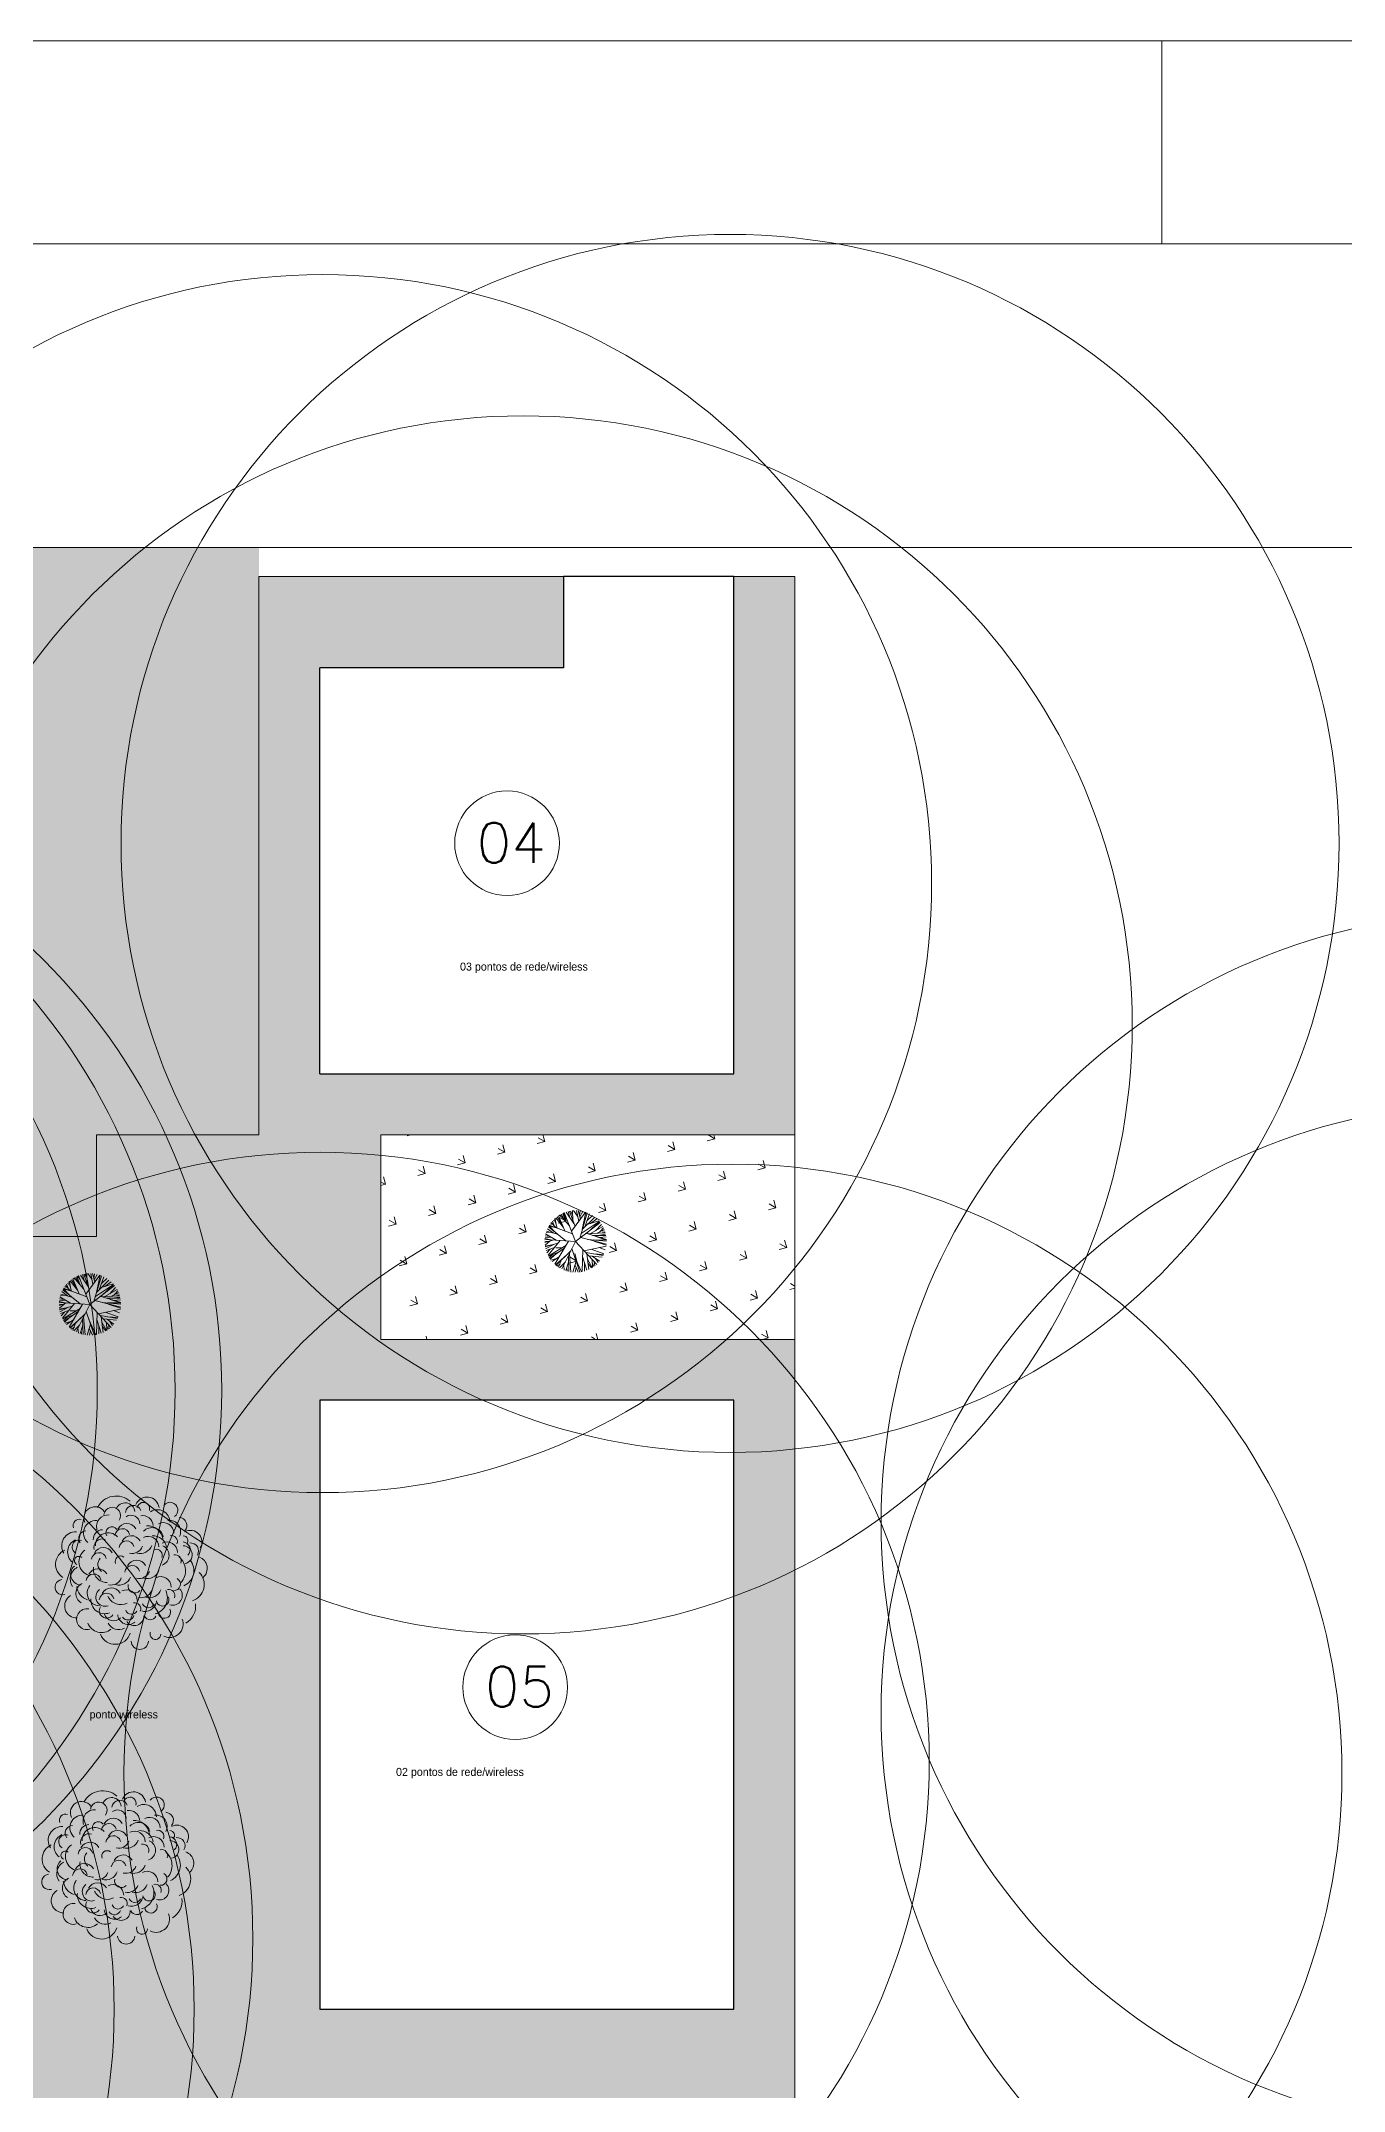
# Model space of a CAD drawing. Header units: millimetres. Extents: x 664 to 1534, y 1164 to 2765.
# Drawn here: x 788.6 to 820.7, y 1377.7 to 1428.2 of the extents above; entities that cross this region are included whole.
import ezdxf

# ---------------------------------------------------------------- set-up
doc = ezdxf.new("R2010")
doc.units = ezdxf.units.MM
doc.layers.get('0').update_dxf_attribs({"lineweight": 20})
for name, color, linetype, lineweight in [('Alambrado', 7, 'Continuous', 15), ('Barra', 9, 'Continuous', 9), ('Calçadas', 7, 'Continuous', 13), ('Cotas', 1, 'Continuous', 5), ('Jardim', 92, 'Continuous', 20), ('Linha', 6, 'Continuous', 20), ('Paredes', 5, 'Continuous', 25)]:
    doc.layers.add(name, color=color, linetype=linetype, lineweight=lineweight)
doc.styles.add('ROMANS', font='romans')
doc.linetypes.add('FENCELINE1', pattern='A,6.35,-2.54,[133,ltypeshp.shx,S=2.54,R=0,X=-2.54,Y=0],-2.54,25.4', length=36.83)

# ---------------------------------------------------------------- blocks, each defined once
blk = doc.blocks.new('TREEA')
for p, q in [((-0.098, 0.096), (-0.111, 0.104)), ((-0.091, 0.065), (-0.104, 0.111)), ((-0.096, 0.083), (-0.101, 0.114)), ((-0.061, 0.07), (-0.097, 0.117)), ((-0.066, 0.083), (-0.091, 0.122)), ((-0.053, 0.052), (-0.085, 0.126)), ((-0.07, 0.121), (-0.081, 0.129)), ((-0.031, 0.077), (-0.078, 0.131)), ((-0.057, 0.107), (-0.07, 0.135)), ((-0.048, 0.096), (-0.064, 0.138)), ((-0.049, 0.123), (-0.062, 0.139)), ((0, 0), (-0.057, 0.143)), ((-0.009, 0.088), (-0.046, 0.145)), ((-0.028, 0.118), (-0.037, 0.148)), ((-0.003, 0.073), (-0.03, 0.149)), ((-0.015, 0.132), (-0.025, 0.15)), ((-0.02, 0.05), (0.049, 0.144)), ((-0.014, 0.102), (-0.015, 0.152)), ((0.01, 0.124), (-0.011, 0.152)), ((0.015, 0.098), (0.005, 0.152)), ((0.024, 0.11), (0.012, 0.152)), ((0.019, 0.13), (0.022, 0.151)), ((0.02, 0.015), (0.057, 0.141)), ((0.021, 0.121), (0.036, 0.148)), ((0.033, 0.059), (0.05, 0.144)), ((0.033, 0.059), (0.094, 0.12)), ((0.045, 0.072), (0.069, 0.136)), ((0.057, 0.103), (0.083, 0.128)), ((0.057, 0.083), (0.114, 0.101)), ((0.074, 0.089), (0.104, 0.112)), ((-0.123, 0.008), (-0.152, 0.014)), ((0, 0), (-0.152, 0.01)), ((-0.113, 0.007), (-0.152, -0.005)), ((-0.136, 0), (-0.152, 0.002)), ((-0.121, 0.021), (-0.151, 0.018)), ((-0.126, 0.003), (-0.151, -0.019)), ((-0.127, 0.025), (-0.15, 0.027)), ((-0.096, 0.006), (-0.148, 0.038)), ((-0.127, 0.046), (-0.146, 0.044)), ((-0.089, 0.036), (-0.144, 0.051)), ((-0.111, 0.042), (-0.139, 0.063)), ((-0.076, 0.005), (-0.136, -0.068)), ((-0.048, 0.003), (-0.134, 0.072)), ((-0.103, 0.047), (-0.131, 0.077)), ((-0.131, 0.077), (-0.091, 0.065)), ((-0.015, 0.038), (-0.13, 0.08)), ((-0.112, 0.083), (-0.125, 0.087)), ((-0.098, 0.068), (-0.121, 0.093)), ((-0.106, 0.077), (-0.115, 0.1)), ((-0.036, 0.002), (-0.102, -0.113)), ((0, 0), (-0.068, -0.136)), ((0, 0), (0.121, 0.093)), ((0, 0), (0.105, -0.114)), ((0.025, 0.019), (0.152, -0.014)), ((0.027, 0.039), (0.116, 0.099)), ((0.048, 0.037), (0.146, 0.043)), ((0.057, 0.043), (0.117, 0.098)), ((0.06, 0.038), (0.152, 0.009)), ((0.061, 0.01), (0.152, 0.002)), ((0.074, 0.039), (0.134, 0.073)), ((0.085, 0.03), (0.149, 0.03)), ((0.087, 0.008), (0.152, 0.007)), ((0.09, 0.002), (0.151, -0.019)), ((0.098, 0.053), (0.127, 0.084)), ((0.1, 0.025), (0.152, 0.007)), ((0.106, 0.041), (0.141, 0.059)), ((0.109, 0.03), (0.148, 0.036)), ((0.118, 0.02), (0.151, 0.022)), ((0.12, 0.048), (0.137, 0.067)), ((0.129, 0.053), (0.144, 0.051)), ((0.131, 0.042), (0.145, 0.046)), ((-0.117, -0.017), (-0.151, -0.023)), ((-0.088, -0.009), (-0.15, -0.027)), ((-0.105, -0.014), (-0.148, -0.036)), ((-0.105, -0.03), (-0.146, -0.045)), ((-0.125, -0.038), (-0.142, -0.057)), ((-0.081, -0.051), (-0.134, -0.072)), ((-0.048, -0.02), (-0.133, -0.071)), ((-0.113, -0.064), (-0.131, -0.079)), ((-0.056, -0.033), (-0.127, -0.084)), ((-0.102, -0.066), (-0.125, -0.087)), ((-0.095, -0.084), (-0.122, -0.092)), ((-0.08, -0.075), (-0.116, -0.099)), ((-0.043, -0.066), (-0.099, -0.116)), ((-0.069, -0.032), (-0.097, -0.032)), ((-0.023, -0.047), (-0.097, -0.118)), ((-0.069, -0.09), (-0.084, -0.127)), ((-0.05, -0.101), (-0.079, -0.131)), ((-0.036, -0.072), (-0.034, -0.149)), ((-0.031, -0.062), (-0.023, -0.151)), ((-0.018, -0.035), (0.021, -0.151)), ((0.003, -0.097), (-0.014, -0.152)), ((-0.005, -0.074), (0.029, -0.15)), ((0.035, -0.039), (0.032, -0.149)), ((0.034, -0.074), (0.055, -0.142)), ((0.042, -0.046), (0.151, -0.023)), ((0.05, -0.055), (0.136, -0.069)), ((0.056, -0.061), (0.065, -0.138)), ((0.059, -0.087), (0.082, -0.129)), ((0.065, -0.071), (0.131, -0.077)), ((0.076, -0.038), (0.139, -0.062)), ((0.081, -0.072), (0.118, -0.097)), ((0.082, -0.09), (0.083, -0.128)), ((0.086, -0.061), (0.138, -0.065)), ((0.091, -0.1), (0.095, -0.12)), ((0.098, -0.084), (0.112, -0.104)), ((0.116, -0.03), (0.146, -0.042)), ((-0.077, -0.112), (-0.092, -0.122)), ((-0.059, -0.118), (-0.056, -0.142)), ((-0.035, -0.102), (-0.049, -0.144)), ((-0.043, -0.127), (-0.041, -0.147)), ((-0.003, -0.117), (0.013, -0.152)), ((0.002, -0.129), (-0.002, -0.152)), ((0.044, -0.106), (0.044, -0.146)), ((0.061, -0.108), (0.079, -0.131)), ((0.083, -0.107), (0.09, -0.123))]:
    blk.add_line(p, q)

msp = doc.modelspace()

# ---------------------------------------------------------------- hatches: boundary and pattern name
at = {"layer": 'Calçadas'}
h = msp.add_hatch(dxfattribs=at)
h.set_pattern_fill('AR-SAND', color=256, scale=0.02, angle=-90, style=0)
h.set_pattern_definition([(307.5, (-540.2502, 1911.4388), (0.97882647, 0.03200063), [0, -0.77216, 0, -0.8636, 0, -0.8255]), (277.5, (-540.2502, 1911.4388), (1.4336502, -0.8990466), [0, -0.41656, 0, -0.69596, 0, -0.2667]), (237.5, (-540.2502, 1912.0636), (0.00287437, -1.58198474), [0, -0.254, 0, -0.9144, 0, -1.1938]), (227.5, (-540.2502, 1912.0636), (0.4458586, -1.5271129), [0, -0.127, 0, -0.59944, 0, -0.6858])])
h.paths.add_polyline_path([(805.439, 1377.294), (818.648, 1354.894), (811.151, 1354.894), (811.151, 1344.494), (836.951, 1344.494), (836.951, 1354.894), (820.39, 1354.894), (807.181, 1377.294), (807.181, 1396.194), (796.981, 1396.194), (796.981, 1401.231), (807.181, 1401.231), (807.181, 1414.981), (805.681, 1414.981), (805.681, 1402.731), (795.481, 1402.731), (795.481, 1412.731), (801.481, 1412.731), (801.481, 1414.981), (793.981, 1414.981), (793.981, 1401.231), (789.981, 1401.231), (789.981, 1398.731), (785.481, 1398.731), (785.481, 1394.044), (780.481, 1394.044), (780.481, 1397.794), (731.481, 1397.794), (731.481, 1394.044), (724.981, 1394.044), (724.981, 1381.044), (731.481, 1381.044), (731.481, 1377.294), (784.281, 1377.294), (784.281, 1359.264), (727.481, 1359.264), (727.481, 1355.464), (720.481, 1355.464), (720.481, 1342.464), (727.481, 1342.464), (727.481, 1338.714), (785.781, 1338.714), (785.781, 1356.714), (795.081, 1356.714), (795.081, 1344.494), (808.281, 1344.494), (808.281, 1362.494), (798.646, 1362.494), (788.615, 1377.294)])
h.paths.add_polyline_path([(785.481, 1382.544), (779.981, 1382.544), (779.981, 1385.044), (778.981, 1385.044), (778.981, 1378.794), (771.481, 1378.794), (771.481, 1379.794), (763.681, 1379.794), (763.681, 1378.794), (756.181, 1378.794), (756.181, 1379.794), (748.181, 1379.794), (748.181, 1378.794), (739.981, 1378.794), (739.981, 1379.794), (732.981, 1379.794), (732.981, 1385.044), (731.981, 1385.044), (731.981, 1382.544), (726.481, 1382.544), (726.481, 1392.544), (731.981, 1392.544), (731.981, 1390.044), (732.981, 1390.044), (732.981, 1395.294), (739.981, 1395.294), (739.981, 1396.294), (748.181, 1396.294), (748.181, 1395.294), (756.181, 1395.294), (756.181, 1396.294), (763.681, 1396.294), (763.681, 1395.294), (771.481, 1395.294), (771.481, 1396.294), (778.981, 1396.294), (778.981, 1390.044), (779.981, 1390.044), (779.981, 1392.544), (785.481, 1392.544)], flags=16)
h.paths.add_polyline_path([(795.481, 1394.694), (805.681, 1394.694), (805.681, 1379.694), (795.481, 1379.694)], flags=16)
h.paths.add_polyline_path([(786.803, 1377.294), (796.834, 1362.494), (795.081, 1362.494), (795.081, 1359.264), (785.781, 1359.264), (785.781, 1377.294)], flags=16)
h.paths.add_polyline_path([(796.581, 1360.994), (806.781, 1360.994), (806.781, 1345.994), (796.581, 1345.994)], flags=16)
h.paths.add_polyline_path([(784.281, 1356.714), (784.281, 1341.214), (774.281, 1341.214), (774.281, 1340.214), (766.781, 1340.214), (766.781, 1341.214), (759.281, 1341.214), (759.281, 1340.214), (751.781, 1340.214), (751.781, 1341.214), (743.781, 1341.214), (743.781, 1340.214), (735.481, 1340.214), (735.481, 1341.214), (728.481, 1341.214), (728.481, 1346.464), (727.481, 1346.464), (727.481, 1343.964), (721.981, 1343.964), (721.981, 1353.964), (727.481, 1353.964), (727.481, 1351.464), (728.481, 1351.464), (728.481, 1356.714), (735.481, 1356.714), (735.481, 1357.714), (743.781, 1357.714), (743.781, 1356.714), (751.781, 1356.714), (751.781, 1357.714), (759.281, 1357.714), (759.281, 1356.714), (766.781, 1356.714), (766.781, 1357.714), (774.281, 1357.714), (774.281, 1356.714)], flags=16)
h.paths.add_polyline_path([(812.651, 1353.394), (835.451, 1353.394), (835.451, 1345.994), (812.651, 1345.994)], flags=16)
h.paths.add_polyline_path([(818.422, 1351.026), (831.633, 1351.026), (831.633, 1347.956), (818.422, 1347.956)], flags=8)
h.paths.add_polyline_path([(757.359, 1355.043), (757.359, 1342.283), (754.289, 1342.283), (754.289, 1355.043)], flags=8)
h.paths.add_polyline_path([(755.705, 1393.325), (755.705, 1380.931), (752.636, 1380.931), (752.636, 1393.325)], flags=8)
at = {"layer": 'Jardim'}
h = msp.add_hatch(dxfattribs=at)
h.set_pattern_fill('GRASS', color=256, scale=0.04, angle=120, style=0)
h.set_pattern_definition([(210, (175.9079, -101.2197), (-0.26295997, -0.98137997), [0.1905, -1.24634]), (165, (175.9079, -101.2197), (-0.26296015, -0.98138064), [0.1905, -0.8255]), (255, (175.9079, -101.2197), (0.98138064, -0.26296015), [0.1905, -0.8255])])
h.paths.add_polyline_path([(780.481, 1397.794), (780.481, 1394.044), (785.481, 1394.044), (785.481, 1398.731), (789.981, 1398.731), (789.981, 1401.231), (793.981, 1401.231), (793.981, 1414.981), (793.981, 1415.694), (731.481, 1415.694), (731.481, 1397.794)])
h.paths.add_polyline_path([(764.977, 1413.345, 0.189777), (764.751, 1413.387, -0.844364), (765.034, 1413.446, 0.161871)], flags=16)
h.paths.add_polyline_path([(754.234, 1405.365, 0.189777), (754.008, 1405.407, -0.844364), (754.291, 1405.466, 0.161871)], flags=16)
h.paths.add_polyline_path([(748.325, 1405.665), (748.336, 1405.699), (748.336, 1405.71)], flags=16)
h.paths.add_polyline_path([(748.291, 1406.149), (748.314, 1406.126), (748.314, 1406.171)], flags=16)
h.paths.add_polyline_path([(748.021, 1406.216), (748.019, 1406.22), (748.013, 1406.22)], flags=16)
h.paths.add_polyline_path([(748.55, 1406.419), (748.528, 1406.408), (748.526, 1406.415)], flags=16)
h.paths.add_polyline_path([(749.137, 1409.933), (749.142, 1409.951, -0.001814), (749.12, 1409.937)], flags=16)
h.paths.add_polyline_path([(748.798, 1408.301, 0.003187), (748.78, 1408.338), (748.775, 1408.31)], flags=16)
h.paths.add_polyline_path([(748.627, 1408.613), (748.631, 1408.643), (748.587, 1408.646), (748.584, 1408.621)], flags=16)
h.paths.add_polyline_path([(747.558, 1407.996), (747.545, 1407.983), (747.556, 1407.939, -0.004382)], flags=16)
h.paths.add_polyline_path([(746.859, 1409.969), (746.852, 1409.993), (746.831, 1409.99, 0.003187)], flags=16)
h.paths.add_polyline_path([(746.766, 1410.027), (746.8, 1410.029), (746.79, 1410.055), (746.739, 1410.064)], flags=16)
h.paths.add_polyline_path([(748.03, 1410.68), (748.05, 1410.695), (748.04, 1410.716, 0.003187)], flags=16)
h.paths.add_polyline_path([(747.965, 1409.52), (747.847, 1409.603), (747.834, 1409.647)], flags=16)
h.paths.add_polyline_path([(731.959, 1407.057), (731.959, 1403.932), (730.834, 1403.932), (730.834, 1407.057)], flags=9)
h = msp.add_hatch(dxfattribs=at)
h.set_pattern_fill('GRASS', color=256, scale=0.04, angle=60, style=0)
h.set_pattern_definition([(150, (175.9079, -101.2197), (-0.98137997, -0.26295997), [0.1905, -1.24634]), (105, (175.9079, -101.2197), (-0.98138064, -0.26296015), [0.1905, -0.8255]), (195, (175.9079, -101.2197), (0.26296015, -0.98138064), [0.1905, -0.8255])])
h.paths.add_polyline_path([(796.981, 1401.231), (796.981, 1396.194), (807.181, 1396.194), (807.181, 1401.231)])
h.paths.add_polyline_path([(801.972, 1399.032), (801.974, 1399.034), (801.973, 1399.036)], flags=16)

# ---------------------------------------------------------------- linework, layer by layer
for p, q in [((673.5, 1428.173), (1006.219, 1428.173)), ((816.219, 1423.173), (816.219, 1428.173)), ((678.5, 1423.173), (1001.219, 1423.173))]:
    msp.add_line(p, q)
at = {"layer": 'Alambrado', "linetype": 'FENCELINE1', "ltscale": 0.07}
msp.add_line((988.981, 1415.694), (684.981, 1415.694), dxfattribs=at)
at = {"layer": 'Barra'}
for centre in [(805.586, 1408.408), (795.551, 1407.42), (800.491, 1403.94), (775, 1394.936), (776.917, 1394.936), (778.066, 1394.936), (824.306, 1391.691), (824.306, 1387.002), (795.491, 1385.803), (805.657, 1385.509), (778.831, 1381.441), (775.415, 1379.691), (777.387, 1379.694)]:
    msp.add_circle(centre, 15, dxfattribs=at)
at = {"layer": 'Calçadas'}
for p, q in [((793.981, 1401.231), (793.981, 1414.981)), ((801.481, 1414.981), (793.981, 1414.981)), ((805.681, 1414.981), (807.181, 1414.981)), ((807.181, 1401.231), (807.181, 1414.981)), ((793.981, 1401.231), (789.981, 1401.231)), ((789.981, 1401.231), (789.981, 1398.731)), ((796.981, 1401.231), (807.181, 1401.231)), ((796.981, 1396.194), (796.981, 1401.231)), ((807.181, 1396.194), (807.181, 1401.231)), ((789.981, 1398.731), (785.481, 1398.731)), ((807.181, 1396.194), (796.981, 1396.194)), ((807.181, 1377.294), (807.181, 1396.194))]:
    msp.add_line(p, q, dxfattribs=at)
at = {"layer": 'Jardim'}
for centre, radius, start, end in [((789.946, 1391.797), 0.275, 35.1074, 205.1356), ((790.466, 1391.818), 0.518, 48.2834, 152.854), ((790.367, 1391.854), 0.205, 325.4011, 171.5595), ((790.686, 1391.931), 0.237, 6.5295, 158.4005), ((790.887, 1391.908), 0.196, 21.1669, 173.9023), ((791.226, 1392.013), 0.297, 7.9827, 156.8545), ((791.137, 1392.027), 0.153, 342.9367, 170.0573), ((791.792, 1391.989), 0.192, 303.6973, 143.0937), ((789.554, 1391.61), 0.152, 71.5063, 201.7296), ((789.971, 1391.424), 0.311, 86.856, 228.444), ((790.266, 1391.585), 0.285, 85.3506, 196.4803), ((790.358, 1391.43), 0.147, 34.3407, 210.9284), ((790.729, 1391.41), 0.25, 28.9375, 153.1959), ((790.831, 1391.649), 0.215, 0.9196, 124.7556), ((791.113, 1391.588), 0.265, 4.1483, 99.3785), ((791.347, 1391.273), 0.284, 11.4556, 137.2453), ((791.239, 1391.226), 0.379, 8.24, 94.0926), ((791.481, 1391.692), 0.307, 359.9282, 123.5116), ((791.624, 1391.419), 0.261, 0.1867, 116.6336), ((791.779, 1391.462), 0.274, 332.7277, 97.9818), ((792.011, 1391.608), 0.196, 318.8801, 88.3128), ((789.467, 1391.113), 0.343, 86.9949, 212.2491), ((789.596, 1390.958), 0.326, 114.4539, 230.9009), ((789.552, 1391.08), 0.171, 69.8962, 241.5693), ((789.729, 1391.292), 0.187, 92.3708, 216.9054), ((790.14, 1391.269), 0.238, 93.3457, 183.3969), ((790.128, 1391.069), 0.209, 71.8554, 194.9848), ((790.151, 1390.818), 0.25, 28.9375, 153.1959), ((790.271, 1391.117), 0.314, 42.6578, 182.2174), ((790.618, 1391.347), 0.184, 13.7742, 173.7209), ((790.724, 1391.046), 0.184, 13.7742, 173.7209), ((790.835, 1391.109), 0.25, 28.9375, 153.1959), ((790.86, 1391.189), 0.268, 255.9523, 339.9373), ((791.056, 1391.223), 0.304, 253.9728, 339.8253), ((791.252, 1391.081), 0.261, 0.1867, 116.6336), ((791.379, 1391.019), 0.335, 10.2196, 94.2046), ((791.517, 1390.874), 0.251, 288.3906, 67.9501), ((791.717, 1390.945), 0.261, 0.1867, 116.6336), ((791.824, 1391.212), 0.15, 338.1035, 102.6381), ((792.099, 1391.016), 0.189, 313.6906, 86.2128), ((792.12, 1390.888), 0.22, 280.8401, 90.8683), ((792.113, 1391.235), 0.122, 317.239, 87.4624), ((792.293, 1391.203), 0.286, 328.9861, 117.9131), ((792.298, 1390.983), 0.198, 328.2998, 96.1253), ((789.358, 1390.655), 0.384, 114.1955, 237.7789), ((789.665, 1390.289), 0.331, 118.4156, 213.6457), ((789.607, 1390.409), 0.264, 129.8676, 268.3147), ((789.546, 1390.743), 0.107, 46.3669, 243.3451), ((789.904, 1390.717), 0.355, 125.7229, 251.5126), ((790.019, 1390.294), 0.25, 28.9375, 153.1959), ((790.041, 1390.756), 0.184, 13.7742, 173.7209), ((790.234, 1390.536), 0.329, 171.2184, 271.4428), ((790.239, 1390.655), 0.223, 138.3086, 232.0771), ((790.573, 1390.728), 0.132, 51.5605, 204.1412), ((790.861, 1390.441), 0.184, 13.7742, 173.7209), ((790.971, 1390.504), 0.25, 28.9375, 153.1959), ((791.452, 1390.874), 0.15, 338.1035, 102.6381), ((791.917, 1390.738), 0.15, 338.1035, 102.6381), ((791.734, 1390.495), 0.439, 318.7668, 49.8869), ((791.965, 1390.502), 0.414, 294.0161, 38.5867), ((792.412, 1390.552), 0.296, 311.611, 69.9786), ((789.153, 1390.091), 0.191, 97.204, 284.3246), ((789.741, 1389.937), 0.269, 115.1869, 239.0229), ((789.875, 1390.145), 0.382, 185.4677, 252.9698), ((789.909, 1390.231), 0.184, 13.7742, 173.7209), ((790.066, 1389.943), 0.313, 143.2048, 267.4631), ((790.343, 1389.821), 0.25, 28.9375, 153.1959), ((790.339, 1390.411), 0.268, 255.9523, 339.9373), ((790.536, 1390.445), 0.304, 253.9728, 339.8253), ((790.923, 1390.115), 0.165, 165.8278, 318.4085), ((791.033, 1390.57), 0.268, 255.9523, 339.9373), ((791.23, 1390.605), 0.304, 253.9728, 339.8253), ((791.56, 1390.091), 0.261, 0.1867, 116.6336), ((791.857, 1389.884), 0.238, 253.7154, 42.5872), ((791.892, 1390.165), 0.157, 266.8996, 59.635), ((792.205, 1390.159), 0.428, 289.5363, 43.8929), ((789.494, 1389.627), 0.296, 120.7968, 272.6678), ((789.746, 1389.303), 0.257, 79.6683, 285.8268), ((790.183, 1389.779), 0.342, 175.269, 289.6257), ((790.194, 1389.849), 0.23, 128.0415, 287.9882), ((790.232, 1389.759), 0.184, 13.7742, 173.7209), ((790.233, 1389.511), 0.183, 148.608, 325.1957), ((790.582, 1390.012), 0.351, 204.4996, 295.6196), ((790.721, 1389.764), 0.261, 0.1867, 116.6336), ((790.921, 1389.557), 0.15, 338.1035, 102.6381), ((791.082, 1390.098), 0.268, 255.9523, 339.9373), ((791.178, 1389.772), 0.279, 252.5759, 346.3443), ((791.258, 1389.742), 0.157, 204.6128, 334.0456), ((791.279, 1390.132), 0.304, 253.9728, 339.8253), ((791.316, 1389.827), 0.411, 285.4857, 25.7101), ((791.608, 1389.777), 0.154, 189.43, 28.8265), ((791.653, 1389.478), 0.154, 189.43, 28.8265), ((791.76, 1389.883), 0.15, 338.1035, 102.6381), ((791.946, 1389.621), 0.477, 299.735, 7.237), ((790.104, 1389.326), 0.356, 199.6179, 310.7476), ((790.402, 1389.498), 0.237, 197.3438, 315.7113), ((790.529, 1389.344), 0.298, 207.613, 297.6641), ((790.763, 1389.434), 0.262, 186.1226, 309.2521), ((790.754, 1389.44), 0.158, 214.0326, 341.858), ((790.843, 1389.574), 0.151, 199.4234, 331.9455), ((790.915, 1389.372), 0.229, 214.7189, 3.6458), ((791.304, 1389.443), 0.157, 204.6128, 334.0456), ((791.783, 1389.179), 0.33, 244.1349, 22.582), ((790.439, 1389.072), 0.389, 201.1232, 342.7112), ((791.046, 1388.772), 0.214, 184.1634, 355.8366), ((791.433, 1388.937), 0.134, 160.6341, 357.6124), ((790.133, 1384.558), 0.518, 48.2834, 152.854), ((790.893, 1384.753), 0.297, 7.9827, 156.8545), ((789.222, 1384.35), 0.152, 71.5063, 201.7296), ((789.614, 1384.537), 0.275, 35.1074, 205.1356), ((789.934, 1384.325), 0.285, 85.3506, 196.4803), ((790.035, 1384.594), 0.205, 325.4011, 171.5595), ((790.354, 1384.671), 0.237, 6.5295, 158.4005), ((790.554, 1384.648), 0.196, 21.1669, 173.9023), ((790.499, 1384.389), 0.215, 0.9196, 124.7556), ((790.804, 1384.767), 0.153, 342.9367, 170.0573), ((790.78, 1384.328), 0.265, 4.1483, 99.3785), ((791.148, 1384.432), 0.307, 359.9282, 123.5116), ((791.459, 1384.729), 0.192, 303.6973, 143.0937), ((791.679, 1384.349), 0.196, 318.8801, 88.3128), ((789.134, 1383.853), 0.343, 86.9949, 212.2491), ((789.263, 1383.698), 0.326, 114.4539, 230.9009), ((789.22, 1383.82), 0.171, 69.8962, 241.5693), ((789.396, 1384.033), 0.187, 92.3708, 216.9054), ((789.638, 1384.164), 0.311, 86.856, 228.444), ((789.807, 1384.009), 0.238, 93.3457, 183.3969), ((789.796, 1383.809), 0.209, 71.8554, 194.9848), ((789.939, 1383.857), 0.314, 42.6578, 182.2174), ((790.026, 1384.17), 0.147, 34.3407, 210.9284), ((790.286, 1384.087), 0.184, 13.7742, 173.7209), ((790.396, 1384.15), 0.25, 28.9375, 153.1959), ((790.502, 1383.849), 0.25, 28.9375, 153.1959), ((790.92, 1383.821), 0.261, 0.1867, 116.6336), ((791.014, 1384.013), 0.284, 11.4556, 137.2453), ((790.907, 1383.966), 0.379, 8.24, 94.0926), ((791.047, 1383.76), 0.335, 10.2196, 94.2046), ((791.291, 1384.159), 0.261, 0.1867, 116.6336), ((791.446, 1384.202), 0.274, 332.7277, 97.9818), ((791.491, 1383.952), 0.15, 338.1035, 102.6381), ((791.78, 1383.975), 0.122, 317.239, 87.4624), ((791.96, 1383.943), 0.286, 328.9861, 117.9131), ((789.025, 1383.395), 0.384, 114.1955, 237.7789), ((789.213, 1383.483), 0.107, 46.3669, 243.3451), ((789.572, 1383.457), 0.355, 125.7229, 251.5126), ((789.708, 1383.496), 0.184, 13.7742, 173.7209), ((789.819, 1383.558), 0.25, 28.9375, 153.1959), ((789.906, 1383.395), 0.223, 138.3086, 232.0771), ((790.24, 1383.468), 0.132, 51.5605, 204.1412), ((790.392, 1383.786), 0.184, 13.7742, 173.7209), ((790.639, 1383.244), 0.25, 28.9375, 153.1959), ((790.527, 1383.929), 0.268, 255.9523, 339.9373), ((790.724, 1383.963), 0.304, 253.9728, 339.8253), ((791.12, 1383.614), 0.15, 338.1035, 102.6381), ((791.184, 1383.614), 0.251, 288.3906, 67.9501), ((791.385, 1383.685), 0.261, 0.1867, 116.6336), ((791.585, 1383.478), 0.15, 338.1035, 102.6381), ((791.402, 1383.235), 0.439, 318.7668, 49.8869), ((791.767, 1383.756), 0.189, 313.6906, 86.2128), ((791.787, 1383.628), 0.22, 280.8401, 90.8683), ((791.632, 1383.242), 0.414, 294.0161, 38.5867), ((791.966, 1383.724), 0.198, 328.2998, 96.1253), ((792.08, 1383.292), 0.296, 311.611, 69.9786), ((788.821, 1382.831), 0.191, 97.204, 284.3246), ((789.333, 1383.029), 0.331, 118.4156, 213.6457), ((789.274, 1383.149), 0.264, 129.8676, 268.3147), ((789.576, 1382.971), 0.184, 13.7742, 173.7209), ((789.687, 1383.034), 0.25, 28.9375, 153.1959), ((789.901, 1383.276), 0.329, 171.2184, 271.4428), ((790.006, 1383.151), 0.268, 255.9523, 339.9373), ((790.203, 1383.185), 0.304, 253.9728, 339.8253), ((790.528, 1383.181), 0.184, 13.7742, 173.7209), ((790.701, 1383.31), 0.268, 255.9523, 339.9373), ((790.897, 1383.345), 0.304, 253.9728, 339.8253), ((791.228, 1382.831), 0.261, 0.1867, 116.6336), ((791.56, 1382.905), 0.157, 266.8996, 59.635), ((791.873, 1382.899), 0.428, 289.5363, 43.8929), ((789.162, 1382.367), 0.296, 120.7968, 272.6678), ((789.408, 1382.677), 0.269, 115.1869, 239.0229), ((789.543, 1382.885), 0.382, 185.4677, 252.9698), ((789.734, 1382.683), 0.313, 143.2048, 267.4631), ((789.85, 1382.519), 0.342, 175.269, 289.6257), ((789.861, 1382.589), 0.23, 128.0415, 287.9882), ((789.9, 1382.499), 0.184, 13.7742, 173.7209), ((790.01, 1382.561), 0.25, 28.9375, 153.1959), ((790.25, 1382.752), 0.351, 204.4996, 295.6196), ((790.389, 1382.505), 0.261, 0.1867, 116.6336), ((790.591, 1382.856), 0.165, 165.8278, 318.4085), ((790.749, 1382.838), 0.268, 255.9523, 339.9373), ((790.946, 1382.872), 0.304, 253.9728, 339.8253), ((790.983, 1382.567), 0.411, 285.4857, 25.7101), ((791.275, 1382.517), 0.154, 189.43, 28.8265), ((791.428, 1382.623), 0.15, 338.1035, 102.6381), ((791.524, 1382.624), 0.238, 253.7154, 42.5872), ((789.413, 1382.043), 0.257, 79.6683, 285.8268), ((789.9, 1382.251), 0.183, 148.608, 325.1957), ((790.069, 1382.238), 0.237, 197.3438, 315.7113), ((790.43, 1382.174), 0.262, 186.1226, 309.2521), ((790.421, 1382.18), 0.158, 214.0326, 341.858), ((790.51, 1382.314), 0.151, 199.4234, 331.9455), ((790.583, 1382.112), 0.229, 214.7189, 3.6458), ((790.589, 1382.297), 0.15, 338.1035, 102.6381), ((790.845, 1382.512), 0.279, 252.5759, 346.3443), ((790.926, 1382.482), 0.157, 204.6128, 334.0456), ((790.971, 1382.183), 0.157, 204.6128, 334.0456), ((791.321, 1382.218), 0.154, 189.43, 28.8265), ((791.45, 1381.919), 0.33, 244.1349, 22.582), ((791.613, 1382.361), 0.477, 299.735, 7.237), ((789.771, 1382.066), 0.356, 199.6179, 310.7476), ((790.106, 1381.812), 0.389, 201.1232, 342.7112), ((790.197, 1382.084), 0.298, 207.613, 297.6641), ((790.714, 1381.512), 0.214, 184.1634, 355.8366), ((791.101, 1381.677), 0.134, 160.6341, 357.6124)]:
    msp.add_arc(centre, radius, start, end, dxfattribs=at)
at = {"layer": 'Linha'}
for centre in [(800.092, 1408.413), (800.295, 1387.627)]:
    msp.add_circle(centre, 1.289, dxfattribs=at)
at = {"layer": 'Paredes'}
for p, q in [((805.681, 1414.981), (801.481, 1414.981)), ((801.481, 1414.981), (801.481, 1412.731)), ((805.681, 1402.731), (805.681, 1414.981)), ((801.481, 1412.731), (795.481, 1412.731)), ((795.481, 1402.731), (795.481, 1412.731)), ((795.481, 1402.731), (805.681, 1402.731)), ((805.681, 1394.694), (795.481, 1394.694)), ((795.481, 1394.694), (795.481, 1379.694)), ((805.681, 1379.694), (805.681, 1394.694)), ((795.481, 1379.694), (805.681, 1379.694))]:
    msp.add_line(p, q, dxfattribs=at)

# ---------------------------------------------------------------- block references
at = {"layer": 'Jardim', "xscale": 4.989599999999882, "yscale": 4.989599999999882, "zscale": 4.989599999999882}
for p in [(801.782, 1398.606), (789.819, 1397.055)]:
    msp.add_blockref('TREEA', p, dxfattribs=at)

# ---------------------------------------------------------------- texts
at = {"layer": 'Barra'}
for s, p in [('03 pontos de rede/wireless', (798.934, 1405.277)), ('ponto wireless', (789.81, 1386.858)), ('02 pontos de rede/wireless', (797.358, 1385.442))]:
    msp.add_text(s, height=0.19708, dxfattribs=at).set_placement(p)
at = {"layer": 'Cotas', "style": 'ROMANS'}
for s, p in [('04', (799.346, 1407.929)), ('05', (799.55, 1387.143))]:
    msp.add_text(s, height=0.99, dxfattribs=at).set_placement(p)

doc.saveas('drawing.dxf')
